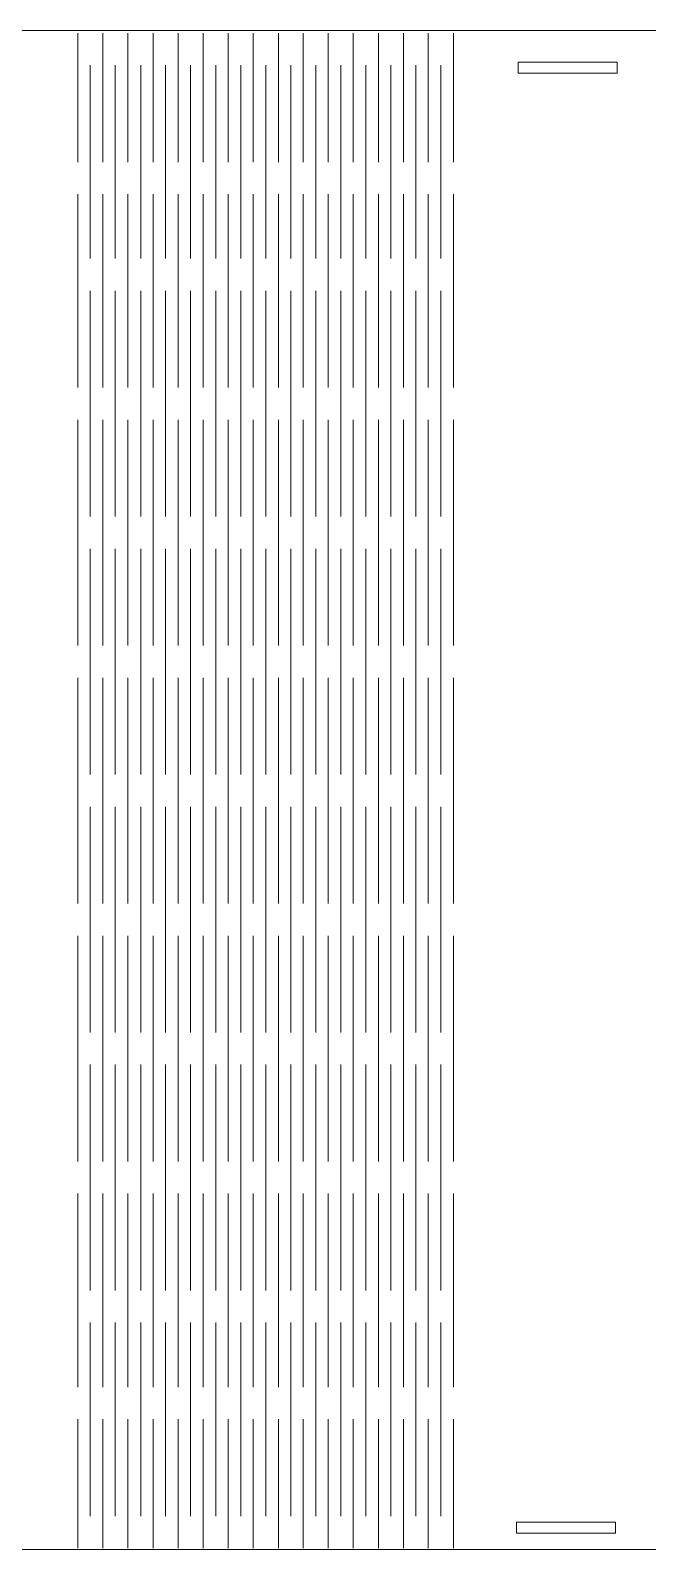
# Model space of a CAD drawing. Header units: inches. Extents: x 0.2 to 21.9, y -14.5 to -3.5.
# Drawn here: x 6.81 to 11.23, y -14.51 to -3.63 of the extents above; entities that cross this region are included whole.
import ezdxf

# ---------------------------------------------------------------- set-up
doc = ezdxf.new("R2010")
doc.units = ezdxf.units.IN
doc.header["$MEASUREMENT"] = 0
doc.layers.add('Layer 1', color=7, linetype='Continuous')

msp = doc.modelspace()

# ---------------------------------------------------------------- linework, layer by layer
at = {"layer": 'Layer 1', "color": 250, "lineweight": 18, "true_color": 0x231f20}
msp.add_lwpolyline([(0.176, -14.513), (16.766, -14.513), (16.766, -3.629), (0.176, -3.629), (0.176, -14.513)], dxfattribs=at)
at = {"layer": 'Layer 1', "color": 250, "lineweight": 13, "true_color": 0x231f20}
for points in [[(7.144, -4.572), (7.144, -3.648)], [(7.323, -4.572), (7.323, -3.648)], [(7.503, -4.572), (7.503, -3.648)], [(7.684, -4.572), (7.684, -3.648)], [(7.864, -4.572), (7.864, -3.648)], [(8.043, -4.572), (8.043, -3.648)], [(8.222, -4.572), (8.222, -3.648)], [(8.401, -4.572), (8.401, -3.648)], [(8.581, -4.572), (8.581, -3.648)], [(8.76, -4.572), (8.76, -3.648)], [(8.939, -4.572), (8.939, -3.648)], [(9.118, -4.572), (9.118, -3.648)], [(9.298, -4.572), (9.298, -3.648)], [(9.477, -4.572), (9.477, -3.648)], [(9.655, -4.572), (9.655, -3.648)], [(9.835, -4.572), (9.835, -3.648)], [(7.234, -5.264), (7.234, -3.879)], [(7.413, -5.264), (7.413, -3.879)], [(7.595, -5.264), (7.595, -3.879)], [(7.774, -5.264), (7.774, -3.879)], [(7.953, -5.264), (7.953, -3.879)], [(8.133, -5.264), (8.133, -3.879)], [(8.312, -5.264), (8.312, -3.879)], [(8.491, -5.264), (8.491, -3.879)], [(8.67, -5.264), (8.67, -3.879)], [(8.85, -5.264), (8.85, -3.879)], [(9.029, -5.264), (9.029, -3.879)], [(9.208, -5.264), (9.208, -3.879)], [(9.387, -5.264), (9.387, -3.879)], [(9.566, -5.264), (9.566, -3.879)], [(9.745, -5.264), (9.745, -3.879)], [(7.144, -6.188), (7.144, -4.802)], [(7.323, -6.188), (7.323, -4.802)], [(7.503, -6.188), (7.503, -4.802)], [(7.684, -6.188), (7.684, -4.802)], [(7.864, -6.188), (7.864, -4.802)], [(8.043, -6.188), (8.043, -4.802)], [(8.222, -6.188), (8.222, -4.802)], [(8.401, -6.188), (8.401, -4.802)], [(8.581, -6.188), (8.581, -4.802)], [(8.76, -6.188), (8.76, -4.802)], [(8.939, -6.188), (8.939, -4.802)], [(9.118, -6.188), (9.118, -4.802)], [(9.298, -6.188), (9.298, -4.802)], [(9.477, -6.188), (9.477, -4.802)], [(9.655, -6.188), (9.655, -4.802)], [(9.835, -6.188), (9.835, -4.802)], [(7.234, -5.495), (7.234, -7.112)], [(7.413, -5.495), (7.413, -7.112)], [(7.595, -5.495), (7.595, -7.112)], [(7.774, -5.495), (7.774, -7.112)], [(7.953, -5.495), (7.953, -7.112)], [(8.133, -5.495), (8.133, -7.112)], [(8.312, -5.495), (8.312, -7.112)], [(8.491, -5.495), (8.491, -7.112)], [(8.67, -5.495), (8.67, -7.112)], [(8.85, -5.495), (8.85, -7.112)], [(9.029, -5.495), (9.029, -7.112)], [(9.208, -5.495), (9.208, -7.112)], [(9.387, -5.495), (9.387, -7.112)], [(9.566, -5.495), (9.566, -7.112)], [(9.745, -5.495), (9.745, -7.112)], [(7.144, -8.036), (7.144, -6.419)], [(7.323, -8.036), (7.323, -6.419)], [(7.503, -8.036), (7.503, -6.419)], [(7.684, -8.036), (7.684, -6.419)], [(7.864, -8.036), (7.864, -6.419)], [(8.043, -8.036), (8.043, -6.419)], [(8.222, -8.036), (8.222, -6.419)], [(8.401, -8.036), (8.401, -6.419)], [(8.581, -8.036), (8.581, -6.419)], [(8.76, -8.036), (8.76, -6.419)], [(8.939, -8.036), (8.939, -6.419)], [(9.118, -8.036), (9.118, -6.419)], [(9.298, -8.036), (9.298, -6.419)], [(9.477, -8.036), (9.477, -6.419)], [(9.655, -8.036), (9.655, -6.419)], [(9.835, -8.036), (9.835, -6.419)], [(7.234, -7.343), (7.234, -8.96)], [(7.413, -7.343), (7.413, -8.96)], [(7.595, -7.343), (7.595, -8.96)], [(7.774, -7.343), (7.774, -8.96)], [(7.953, -7.343), (7.953, -8.96)], [(8.133, -7.343), (8.133, -8.96)], [(8.312, -7.343), (8.312, -8.96)], [(8.491, -7.343), (8.491, -8.96)], [(8.67, -7.343), (8.67, -8.96)], [(8.85, -7.343), (8.85, -8.96)], [(9.029, -7.343), (9.029, -8.96)], [(9.208, -7.343), (9.208, -8.96)], [(9.387, -7.343), (9.387, -8.96)], [(9.566, -7.343), (9.566, -8.96)], [(9.745, -7.343), (9.745, -8.96)], [(7.144, -9.884), (7.144, -8.267)], [(7.323, -9.884), (7.323, -8.267)], [(7.503, -9.884), (7.503, -8.267)], [(7.684, -9.884), (7.684, -8.267)], [(7.864, -9.884), (7.864, -8.267)], [(8.043, -9.884), (8.043, -8.267)], [(8.222, -9.884), (8.222, -8.267)], [(8.401, -9.884), (8.401, -8.267)], [(8.581, -9.884), (8.581, -8.267)], [(8.76, -9.884), (8.76, -8.267)], [(8.939, -9.884), (8.939, -8.267)], [(9.118, -9.884), (9.118, -8.267)], [(9.298, -9.884), (9.298, -8.267)], [(9.477, -9.884), (9.477, -8.267)], [(9.655, -9.884), (9.655, -8.267)], [(9.835, -9.884), (9.835, -8.267)], [(7.234, -9.191), (7.234, -10.808)], [(7.413, -9.191), (7.413, -10.808)], [(7.595, -9.191), (7.595, -10.808)], [(7.774, -9.191), (7.774, -10.808)], [(7.953, -9.191), (7.953, -10.808)], [(8.133, -9.191), (8.133, -10.808)], [(8.312, -9.191), (8.312, -10.808)], [(8.491, -9.191), (8.491, -10.808)], [(8.67, -9.191), (8.67, -10.808)], [(8.85, -9.191), (8.85, -10.808)], [(9.029, -9.191), (9.029, -10.808)], [(9.208, -9.191), (9.208, -10.808)], [(9.387, -9.191), (9.387, -10.808)], [(9.566, -9.191), (9.566, -10.808)], [(9.745, -9.191), (9.745, -10.808)], [(7.144, -11.732), (7.144, -10.115)], [(7.323, -11.732), (7.323, -10.115)], [(7.503, -11.732), (7.503, -10.115)], [(7.684, -11.732), (7.684, -10.115)], [(7.864, -11.732), (7.864, -10.115)], [(8.043, -11.732), (8.043, -10.115)], [(8.222, -11.732), (8.222, -10.115)], [(8.401, -11.732), (8.401, -10.115)], [(8.581, -11.732), (8.581, -10.115)], [(8.76, -11.732), (8.76, -10.115)], [(8.939, -11.732), (8.939, -10.115)], [(9.118, -11.732), (9.118, -10.115)], [(9.298, -11.732), (9.298, -10.115)], [(9.477, -11.732), (9.477, -10.115)], [(9.655, -11.732), (9.655, -10.115)], [(9.835, -11.732), (9.835, -10.115)], [(7.234, -11.039), (7.234, -12.656)], [(7.413, -11.039), (7.413, -12.656)], [(7.595, -11.039), (7.595, -12.656)], [(7.774, -11.039), (7.774, -12.656)], [(7.953, -11.039), (7.953, -12.656)], [(8.133, -11.039), (8.133, -12.656)], [(8.312, -11.039), (8.312, -12.656)], [(8.491, -11.039), (8.491, -12.656)], [(8.67, -11.039), (8.67, -12.656)], [(8.85, -11.039), (8.85, -12.656)], [(9.029, -11.039), (9.029, -12.656)], [(9.208, -11.039), (9.208, -12.656)], [(9.387, -11.039), (9.387, -12.656)], [(9.566, -11.039), (9.566, -12.656)], [(9.745, -11.039), (9.745, -12.656)], [(7.144, -13.349), (7.144, -11.963)], [(7.323, -13.349), (7.323, -11.963)], [(7.503, -13.349), (7.503, -11.963)], [(7.684, -13.349), (7.684, -11.963)], [(7.864, -13.349), (7.864, -11.963)], [(8.043, -13.349), (8.043, -11.963)], [(8.222, -13.349), (8.222, -11.963)], [(8.401, -13.349), (8.401, -11.963)], [(8.581, -13.349), (8.581, -11.963)], [(8.76, -13.349), (8.76, -11.963)], [(8.939, -13.349), (8.939, -11.963)], [(9.118, -13.349), (9.118, -11.963)], [(9.298, -13.349), (9.298, -11.963)], [(9.477, -13.349), (9.477, -11.963)], [(9.655, -13.349), (9.655, -11.963)], [(9.835, -13.349), (9.835, -11.963)], [(7.234, -12.887), (7.234, -14.273)], [(7.413, -12.887), (7.413, -14.273)], [(7.595, -12.887), (7.595, -14.273)], [(7.774, -12.887), (7.774, -14.273)], [(7.953, -12.887), (7.953, -14.273)], [(8.133, -12.887), (8.133, -14.273)], [(8.312, -12.887), (8.312, -14.273)], [(8.491, -12.887), (8.491, -14.273)], [(8.67, -12.887), (8.67, -14.273)], [(8.85, -12.887), (8.85, -14.273)], [(9.029, -12.887), (9.029, -14.273)], [(9.208, -12.887), (9.208, -14.273)], [(9.387, -12.887), (9.387, -14.273)], [(9.566, -12.887), (9.566, -14.273)], [(9.745, -12.887), (9.745, -14.273)], [(7.144, -14.504), (7.144, -13.58)], [(7.323, -14.504), (7.323, -13.58)], [(7.503, -14.504), (7.503, -13.58)], [(7.684, -14.504), (7.684, -13.58)], [(7.864, -14.504), (7.864, -13.58)], [(8.043, -14.504), (8.043, -13.58)], [(8.222, -14.504), (8.222, -13.58)], [(8.401, -14.504), (8.401, -13.58)], [(8.581, -14.504), (8.581, -13.58)], [(8.76, -14.504), (8.76, -13.58)], [(8.939, -14.504), (8.939, -13.58)], [(9.118, -14.504), (9.118, -13.58)], [(9.298, -14.504), (9.298, -13.58)], [(9.477, -14.504), (9.477, -13.58)], [(9.655, -14.504), (9.655, -13.58)], [(9.835, -14.504), (9.835, -13.58)]]:
    msp.add_lwpolyline(points, dxfattribs=at)
at = {"layer": 'Layer 1', "color": 250, "lineweight": 5, "true_color": 0x231f20}
for points in [[(11.009, -3.936), (10.3, -3.936), (10.3, -3.857), (11.009, -3.857), (11.009, -3.936)], [(10.995, -14.396), (10.286, -14.396), (10.286, -14.317), (10.995, -14.317), (10.995, -14.396)]]:
    msp.add_lwpolyline(points, dxfattribs=at)

doc.saveas('drawing.dxf')
